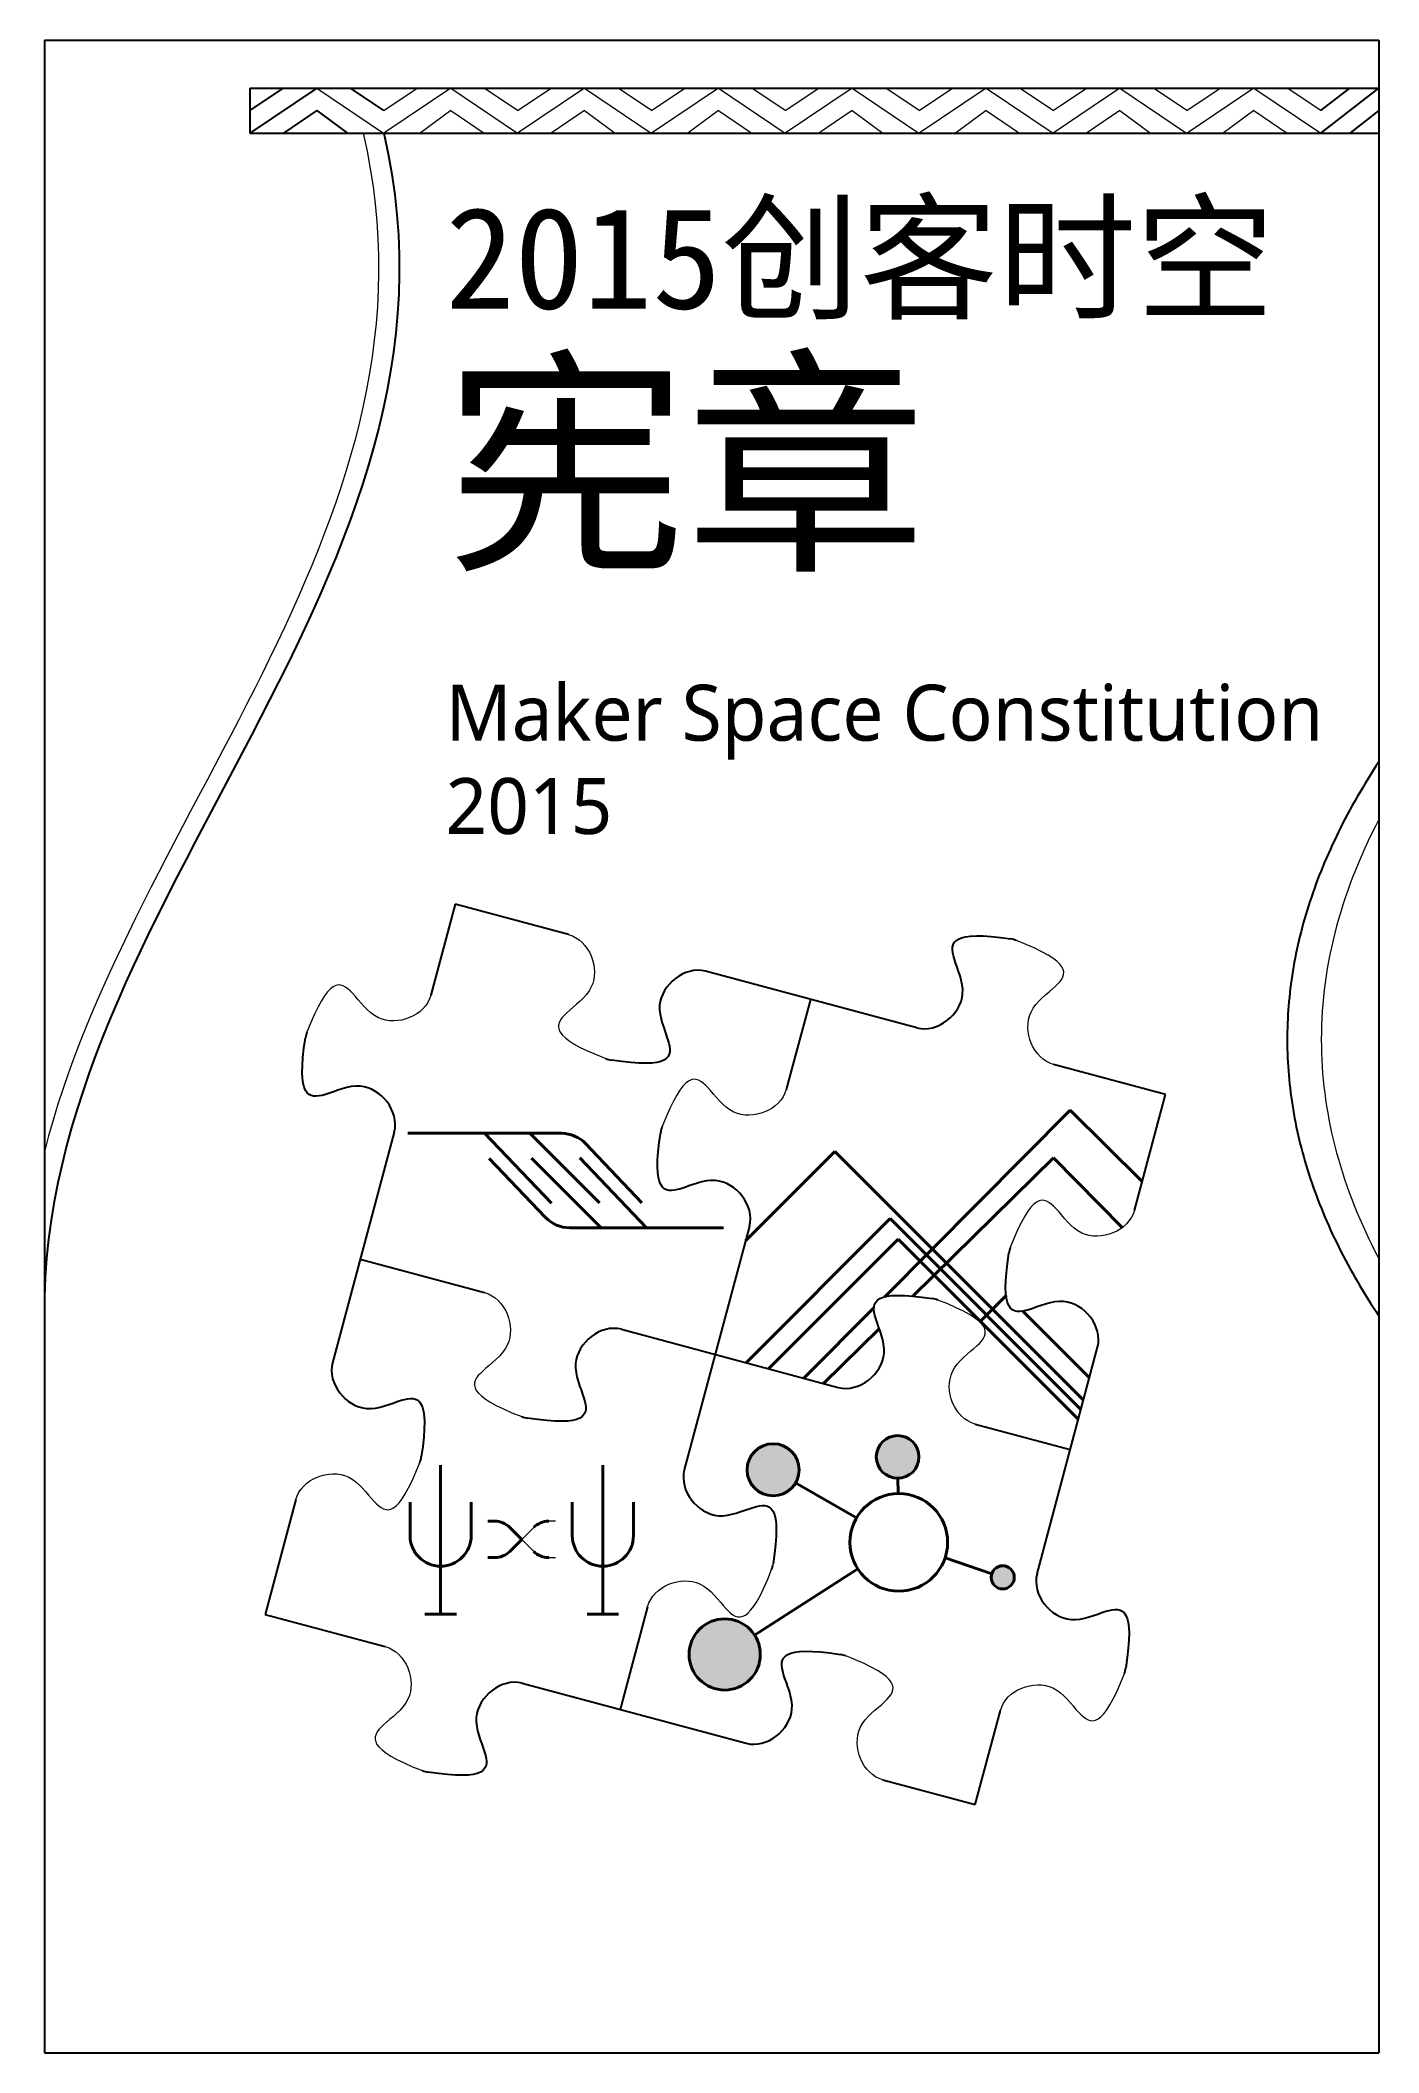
# Model space of a CAD drawing. Header units: millimetres. Extents: x 199 to 503, y 343 to 800.
import ezdxf

# ---------------------------------------------------------------- set-up
doc = ezdxf.new("R2010")
doc.units = ezdxf.units.MM
doc.layers.add('10', color=7, linetype='Continuous')
doc.layers.add('轮廓实线层', color=7, linetype='Continuous', lineweight=40)
doc.styles.add('SLDTEXTSTYLE0', font='TXT', dxfattribs={"width": 0.7, "bigfont": 'bigfont'})
doc.styles.add('SLDTEXTSTYLE1', font='TXT', dxfattribs={"width": 0.7})

msp = doc.modelspace()

# ---------------------------------------------------------------- hatches: boundary and pattern name
h = msp.add_hatch(color=256)
h.dxf.hatch_style = 1
h.paths.add_polyline_path([(371.27, 475.66, 1), (359.47, 475.66, 1)])
h.paths.add_polyline_path([(398.47, 478.58, 1), (388.79, 478.58, 1)])
h.paths.add_polyline_path([(420.1, 451.26, 1), (414.84, 451.26, 1)])
h.paths.add_polyline_path([(346.31, 433.77, 1), (362.46, 433.77, 1)])

# ---------------------------------------------------------------- linework, layer by layer
at = {"color": 7, "linetype": 'Continuous', "lineweight": 0}
msp.add_open_spline([(272.33, 778.93), (292.63, 692.03), (219.57, 625.08), (200, 547.8)], degree=3, dxfattribs=at)
msp.add_open_spline([(502.8, 623.17), (493.83, 605.97), (485.41, 572.71), (494.38, 539.58), (502.8, 523.58)], degree=3, knots=[0.1038875, 0.1038875, 0.1038875, 0.1038875, 0.5124499, 0.8961125, 0.8961125, 0.8961125, 0.8961125], dxfattribs=at)
at = {"layer": '10'}
for p, q in [((200, 800), (502.8, 800)), ((200, 800), (200, 343.4)), ((502.8, 800), (502.8, 343.4)), ((246.65, 789.14), (502.8, 789.14)), ((246.65, 789.14), (246.65, 778.93)), ((261.82, 789.14), (246.65, 778.93)), ((246.65, 784.04), (254.24, 789.14)), ((277.02, 784.04), (269.44, 789.14)), ((489.62, 778.93), (502.8, 789.14)), ((489.62, 784.04), (496.21, 789.14)), ((261.82, 784.04), (254.24, 778.93)), ((261.82, 784.04), (268.78, 778.93)), ((502.8, 784.04), (496.21, 778.93)), ((246.65, 778.93), (502.8, 778.93)), ((293.25, 603.99), (287.72, 583.36)), ((318.97, 597.1), (293.25, 603.99)), ((397.97, 575.93), (350.03, 588.78)), ((373.82, 582.4), (368.34, 561.96)), ((454.38, 560.82), (429.03, 567.61)), ((447.34, 534.52), (454.38, 560.82)), ((279.4, 552.29), (265.38, 499.96)), ((360.02, 530.9), (345.22, 475.66)), ((271.67, 523.43), (299.9, 515.86)), ((330.96, 507.54), (380.14, 494.36)), ((425.25, 452.09), (439.01, 503.45)), ((411.21, 486.04), (432.8, 480.25)), ((257.05, 468.9), (250.08, 442.86)), ((293.49, 442.91), (289.92, 442.91)), ((330.3, 442.91), (326.74, 442.91)), ((336.89, 444.59), (330.64, 421.27)), ((250.08, 442.86), (277.36, 435.55)), ((308.43, 427.23), (359.24, 413.61)), ((411.21, 399.69), (416.93, 421.03)), ((390.3, 405.29), (411.21, 399.69)), ((200, 343.4), (502.8, 343.4))]:
    msp.add_line(p, q, dxfattribs=at)
at = {"layer": '10', "color": 7, "linetype": 'Continuous', "lineweight": 0}
for p, q in [((261.82, 789.14), (276.99, 778.93)), ((277.02, 784.04), (284.61, 789.14)), ((292.23, 789.14), (277.06, 778.93)), ((292.23, 789.14), (307.39, 778.93)), ((307.39, 784.04), (299.81, 789.14)), ((307.39, 784.04), (314.98, 789.14)), ((322.56, 789.14), (307.39, 778.93)), ((322.56, 789.14), (337.73, 778.93)), ((337.77, 784.04), (330.18, 789.14)), ((337.77, 784.04), (345.35, 789.14)), ((352.97, 789.14), (337.8, 778.93)), ((352.97, 789.14), (368.14, 778.93)), ((368.14, 784.04), (360.55, 789.14)), ((368.14, 784.04), (375.72, 789.14)), ((383.3, 789.14), (368.14, 778.93)), ((383.3, 789.14), (398.47, 778.93)), ((398.51, 784.04), (390.92, 789.14)), ((398.51, 784.04), (406.09, 789.14)), ((413.71, 789.14), (398.54, 778.93)), ((413.71, 789.14), (428.88, 778.93)), ((428.88, 784.04), (421.29, 789.14)), ((428.88, 784.04), (436.46, 789.14)), ((444.04, 789.14), (428.88, 778.93)), ((444.04, 789.14), (459.21, 778.93)), ((459.25, 784.04), (451.66, 789.14)), ((459.25, 784.04), (466.83, 789.14)), ((474.45, 789.14), (459.29, 778.93)), ((474.45, 789.14), (489.62, 778.93)), ((489.62, 784.04), (482.04, 789.14)), ((292.23, 784.04), (285.26, 778.93)), ((292.23, 784.04), (299.81, 778.93)), ((322.56, 784.04), (314.98, 778.93)), ((322.56, 784.04), (329.53, 778.93)), ((352.97, 784.04), (346, 778.93)), ((352.97, 784.04), (360.55, 778.93)), ((383.3, 784.04), (375.72, 778.93)), ((383.3, 784.04), (390.27, 778.93)), ((413.71, 784.04), (406.75, 778.93)), ((413.71, 784.04), (421.29, 778.93)), ((444.04, 784.04), (436.46, 778.93)), ((444.04, 784.04), (451.01, 778.93)), ((474.45, 784.04), (467.49, 778.93)), ((474.45, 784.04), (482.04, 778.93))]:
    msp.add_line(p, q, dxfattribs=at)
at = {"layer": '10'}
for centre, start, end in [((418.43, 590.16), 68.7624, 81.2376), ((265.17, 572.75), 158.7624, 171.2376), ((329.57, 574.55), 248.7624, 261.2376), ((345.79, 551.36), 158.7624, 171.2376), ((424.79, 523.91), 158.7624, 171.2376), ((400.6, 508.59), 68.7624, 81.2376), ((310.5, 493.31), 248.7624, 261.2376), ((279.6, 479.5), 338.7624, 351.2376), ((359.44, 455.2), 338.7624, 351.2376), ((379.7, 427.84), 68.7624, 81.2376), ((439.48, 431.63), 338.7624, 351.2376), ((287.97, 413), 248.7624, 261.2376)]:
    msp.add_arc(centre, 6, start, end, dxfattribs=at)
for points, degree in [([(277.02, 778.93), (300.51, 678.4), (199.06, 604.59), (200, 510.58)], 3), ([(502.8, 636.29), (461.25, 573.09), (502.8, 510.58)], 2)]:
    msp.add_open_spline(points, degree=degree, dxfattribs=at)
for points in [[(397.97, 575.93), (402.72, 574.69), (411.01, 581.44), (404.89, 593.95), (405.92, 598.16), (419.34, 596.09)], [(350.03, 588.78), (345.27, 590.02), (336.99, 583.27), (343.11, 570.76), (342.08, 566.55), (328.66, 568.62)], [(279.4, 552.29), (280.64, 557.05), (273.89, 565.33), (261.39, 559.22), (257.17, 560.24), (259.24, 573.67)], [(360.02, 530.9), (361.26, 535.66), (354.51, 543.94), (342, 537.82), (337.79, 538.85), (339.86, 552.27)], [(439.01, 503.45), (440.25, 508.21), (433.5, 516.49), (421, 510.38), (416.79, 511.4), (418.86, 524.83)], [(380.14, 494.36), (384.9, 493.12), (393.18, 499.87), (387.07, 512.37), (388.09, 516.59), (401.52, 514.52)], [(330.96, 507.54), (326.21, 508.78), (317.93, 502.03), (324.04, 489.52), (323.02, 485.31), (309.59, 487.38)], [(265.38, 499.96), (264.14, 495.21), (270.89, 486.92), (283.39, 493.04), (287.6, 492.01), (285.53, 478.59)], [(345.22, 475.66), (343.98, 470.9), (350.73, 462.62), (363.23, 468.74), (367.44, 467.71), (365.37, 454.29)], [(425.25, 452.09), (424.01, 447.34), (430.76, 439.06), (443.26, 445.17), (447.48, 444.15), (445.41, 430.72)], [(359.24, 413.61), (363.99, 412.37), (372.27, 419.12), (366.16, 431.63), (367.19, 435.84), (380.61, 433.77)], [(308.43, 427.23), (303.67, 428.47), (295.39, 421.72), (301.5, 409.21), (300.48, 405), (287.05, 407.07)]]:
    msp.add_open_spline(points, degree=3, knots=[0, 0, 0, 0, 0.3910576, 0.6159182, 0.9940106, 0.9940106, 0.9940106, 0.9940106], dxfattribs=at)
at = {"layer": '10', "color": 7, "linetype": 'Continuous', "lineweight": 0}
for points in [[(318.97, 597.1), (323.7, 595.8), (327.5, 585.81), (315.95, 578.04), (314.74, 573.88), (327.4, 568.96)], [(429.03, 567.61), (424.3, 568.91), (420.5, 578.9), (432.04, 586.67), (433.26, 590.83), (420.6, 595.75)], [(287.72, 583.36), (286.42, 578.62), (276.43, 574.82), (268.66, 586.37), (264.5, 587.59), (259.58, 574.93)], [(368.34, 561.96), (367.04, 557.23), (357.05, 553.43), (349.28, 564.98), (345.12, 566.19), (340.2, 553.53)], [(447.34, 534.52), (446.03, 529.78), (436.04, 525.98), (428.27, 537.53), (424.11, 538.75), (419.19, 526.09)], [(299.9, 515.86), (304.64, 514.56), (308.43, 504.57), (296.89, 496.8), (295.67, 492.64), (308.33, 487.72)], [(411.21, 486.04), (406.47, 487.34), (402.67, 497.33), (414.22, 505.1), (415.44, 509.26), (402.78, 514.18)], [(257.05, 468.9), (258.36, 473.63), (268.35, 477.43), (276.12, 465.89), (280.28, 464.67), (285.2, 477.33)], [(336.89, 444.59), (338.2, 449.33), (348.18, 453.13), (355.95, 441.58), (360.11, 440.37), (365.03, 453.03)], [(277.36, 435.55), (282.1, 434.25), (285.9, 424.26), (274.35, 416.49), (273.13, 412.33), (285.79, 407.41)], [(390.3, 405.29), (385.56, 406.59), (381.77, 416.58), (393.31, 424.35), (394.53, 428.51), (381.87, 433.43)], [(416.93, 421.03), (418.23, 425.77), (428.22, 429.56), (435.99, 418.02), (440.15, 416.8), (445.07, 429.46)]]:
    msp.add_open_spline(points, degree=3, knots=[0, 0, 0, 0, 0.3910576, 0.6159182, 0.9940106, 0.9940106, 0.9940106, 0.9940106], dxfattribs=at)
at = {"layer": '轮廓实线层'}
for p, q in [((390.74, 514.93), (432.8, 557.27)), ((432.8, 557.27), (449.09, 541.08)), ((282.45, 552), (317.35, 552)), ((299.9, 552), (315.05, 536.13)), ((310.19, 552), (325.98, 536.24)), ((322.82, 549.66), (335.61, 536.26)), ((313.74, 532.91), (300.95, 546.31)), ((326.37, 530.57), (310.57, 546.33)), ((336.66, 530.57), (321.51, 546.44)), ((359.13, 527.61), (379.4, 547.86)), ((379.4, 547.86), (435.79, 491.43)), ((397.05, 515.08), (429.03, 546.44)), ((429.03, 546.44), (444.57, 530.6)), ((354.11, 530.57), (319.21, 530.57)), ((359.24, 499.96), (391.93, 532.66)), ((391.93, 532.66), (435.23, 489.35)), ((364.31, 498.6), (393.73, 528.01)), ((393.73, 528.01), (434.63, 487.09)), ((372.37, 496.44), (388.25, 512.43)), ((412.24, 509.22), (418.33, 515.31)), ((422, 511.63), (437.15, 496.49)), ((376.82, 495.25), (389.47, 507.65)), ((289.92, 476.68), (289.92, 442.91)), ((326.74, 476.68), (326.74, 442.91)), ((370.48, 472.71), (384.28, 464.74)), ((393.73, 470.28), (393.69, 473.74)), ((282.98, 468.31), (282.98, 460.73)), ((296.86, 468.31), (296.86, 460.73)), ((319.8, 468.31), (319.8, 460.73)), ((333.68, 468.31), (333.68, 460.73)), ((300.65, 464), (302.21, 464)), ((305.61, 462.6), (308.33, 459.87)), ((308.33, 459.87), (305.61, 457.15)), ((302.21, 455.74), (300.65, 455.74)), ((361.18, 438.14), (384.56, 453.2)), ((404.38, 455.67), (414.98, 452.09)), ((286.36, 442.91), (293.49, 442.91)), ((323.17, 442.91), (330.3, 442.91))]:
    msp.add_line(p, q, dxfattribs=at)
at = {"layer": '轮廓实线层', "color": 7, "linetype": 'Continuous', "lineweight": 0}
for p, q in [((311.06, 462.6), (308.33, 459.87)), ((316.01, 464), (314.45, 464)), ((308.33, 459.87), (311.06, 457.15)), ((314.45, 455.74), (316.01, 455.74))]:
    msp.add_line(p, q, dxfattribs=at)
at = {"layer": '轮廓实线层'}
for centre, radius in [((365.37, 475.66), 5.9), ((393.63, 478.58), 4.84), ((393.88, 459.2), 11.08), ((417.47, 451.26), 2.63), ((354.38, 433.77), 8.08)]:
    msp.add_circle(centre, radius, dxfattribs=at)
for centre, radius, start, end in [((317.35, 544.44), 7.56, 43.668, 90), ((319.21, 538.13), 7.56, 223.668, 270), ((302.21, 459.2), 4.8, 45, 90), ((314.45, 459.2), 4.8, 90, 135), ((289.92, 460.73), 6.94, 180, 0), ((302.21, 460.54), 4.8, 270, 315), ((314.45, 460.54), 4.8, 225, 270), ((326.74, 460.73), 6.94, 180, 0)]:
    msp.add_arc(centre, radius, start, end, dxfattribs=at)

# ---------------------------------------------------------------- texts
at = {"layer": '10', "attachment_point": 1}
for s, insert, char_height, style in [('{\\fSimHei|b1|i0|c134|p49;\\W1;2015创客时空\\P\\fSTXinwei|b1|i0|c134|p2;\\H1.7391x;宪章}', (291.04, 762.1), 23, 'SLDTEXTSTYLE0'), ('{\\fMicrosoft YaHei|b0|i0|c134|p34;\\W1;M\\fMicrosoft YaHei|b0|i0|c0|p34;aker \\fMicrosoft YaHei|b0|i0|c134|p34;S\\fMicrosoft YaHei|b0|i0|c0|p34;pace \\fMicrosoft YaHei|b0|i0|c134|p34;C\\fMicrosoft YaHei|b0|i0|c0|p34;onstitution\\fMicrosoft YaHei|b0|i0|c134|p34;\\P2015}', (291.04, 653.78), 12.7, 'SLDTEXTSTYLE1')]:
    msp.add_mtext(s, dxfattribs=dict(at, insert=insert, char_height=char_height, style=style))

doc.saveas('drawing.dxf')
